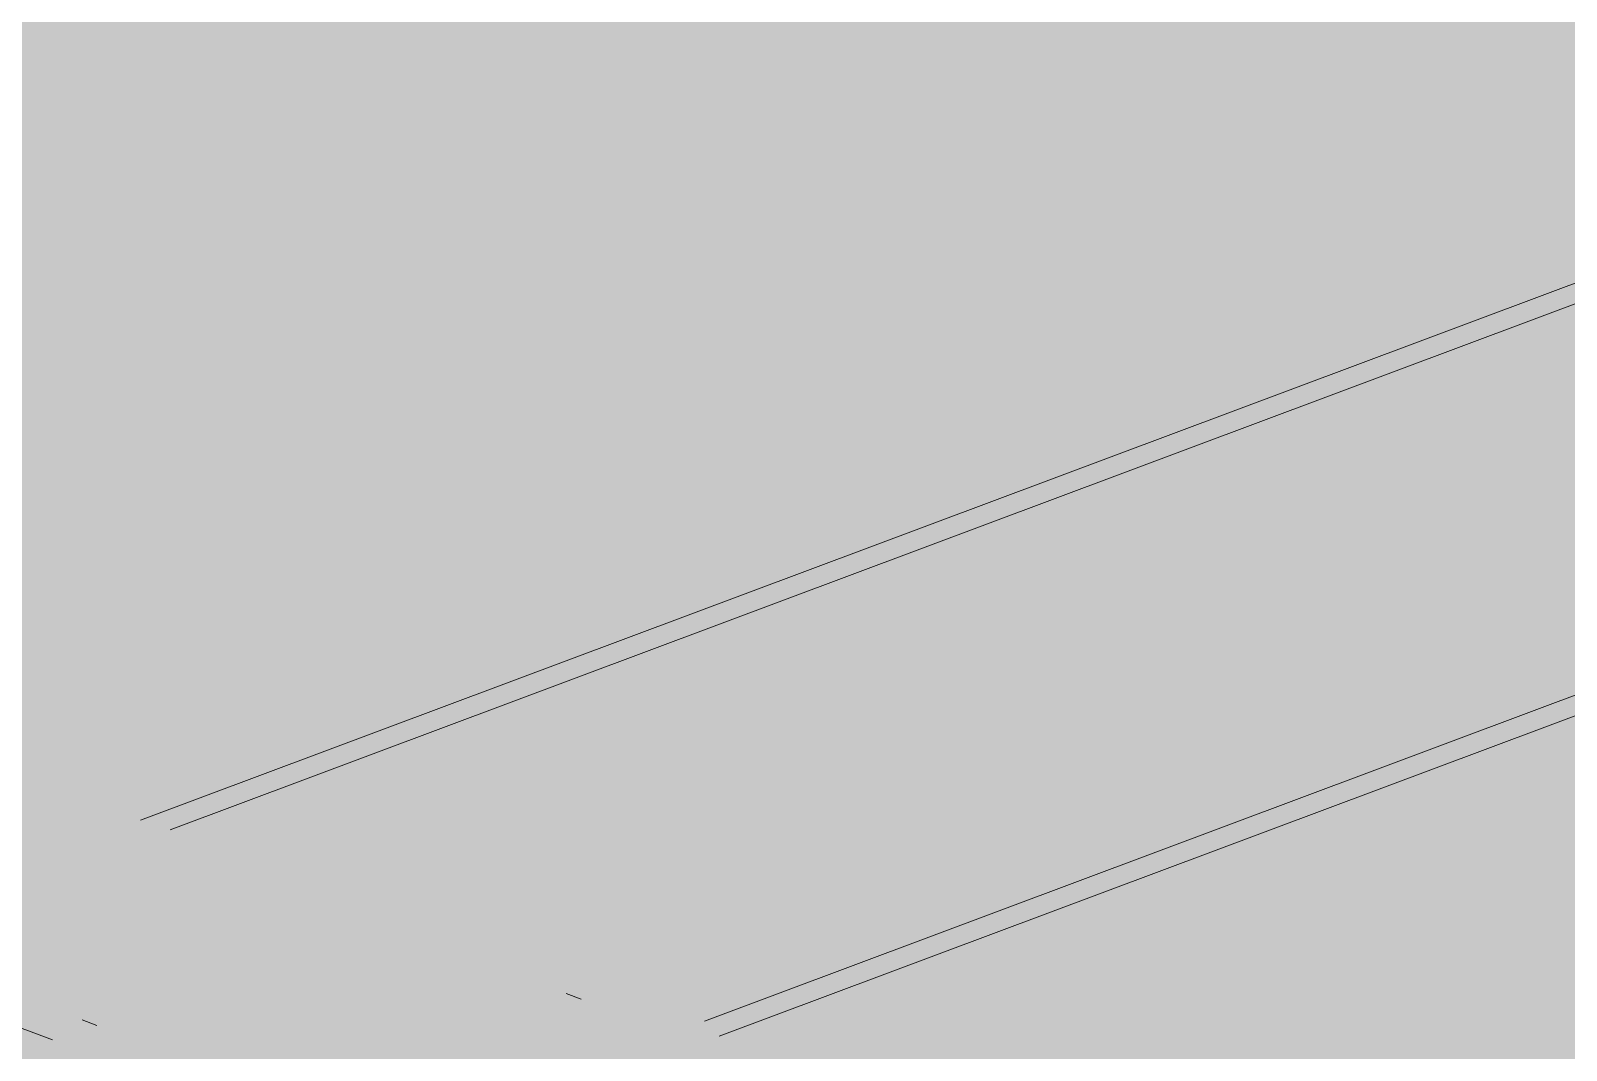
# Paper-space layout '03 3D Building and Roof' of a CAD drawing. Header units: millimetres. Extents: x 5 to 415, y 5 to 292.
# Drawn here: x 156.26 to 162.72, y 105.55 to 109.84 of the extents above; entities that cross this region are included whole.
import ezdxf

# ---------------------------------------------------------------- set-up
doc = ezdxf.new("R2010")
doc.units = ezdxf.units.MM
doc.layers.add('EXISTING', color=7, linetype='Continuous')
doc.layers.add('IMAGES', color=7, linetype='Continuous')

# ---------------------------------------------------------------- blocks, each defined once
blk = doc.blocks.new('SHEET_03')
at = {"layer": 'EXISTING', "color": 250, "lineweight": 9}
for p, q in [((156.7229, 106.5209), (164.5851, 109.4661)), ((156.8477, 106.4802), (164.6475, 109.4021)), ((159.0941, 105.6756), (166.9562, 108.6208)), ((159.1565, 105.6115), (166.9562, 108.5334)), ((156.3518, 105.5963), (155.9166, 105.7594)), ((158.5754, 105.7685), (158.5132, 105.7917)), ((156.4762, 105.6808), (156.5384, 105.6576))]:
    blk.add_line(p, q, dxfattribs=at)
at = {"layer": 'IMAGES', "color": 7}
for points in [[(153.4158, 109.7714), (162.4981, 109.7714), (153.4158, 109.9429), (162.4981, 109.9429)], [(162.4981, 109.7714), (162.6694, 109.7714), (162.4981, 109.9429), (162.6694, 109.9429)], [(162.6694, 109.7714), (163.0121, 109.7714), (162.6694, 109.9429), (163.0121, 109.9429)], [(153.4158, 109.6), (162.1553, 109.6), (153.4158, 109.7714), (162.1553, 109.7714)], [(162.1553, 109.6), (162.3267, 109.6), (162.1553, 109.7714), (162.3267, 109.7714)], [(162.3267, 109.6), (162.6694, 109.6), (162.3267, 109.7714), (162.6694, 109.7714)], [(162.6694, 109.6), (162.8408, 109.6), (162.6694, 109.7714), (162.8408, 109.7714)], [(153.4158, 109.4286), (161.8126, 109.4286), (153.4158, 109.6), (161.8126, 109.6)], [(161.8126, 109.4286), (162.1553, 109.4286), (161.8126, 109.6), (162.1553, 109.6)], [(162.1553, 109.4286), (162.3267, 109.4286), (162.1553, 109.6), (162.3267, 109.6)], [(162.3267, 109.4286), (162.4981, 109.4286), (162.3267, 109.6), (162.4981, 109.6)], [(162.4981, 109.4286), (162.6694, 109.4286), (162.4981, 109.6), (162.6694, 109.6)], [(162.6694, 109.4286), (162.8408, 109.4286), (162.6694, 109.6), (162.8408, 109.6)], [(153.4158, 109.2571), (161.1272, 109.2571), (153.4158, 109.4286), (161.1272, 109.4286)], [(161.1272, 109.2571), (161.2985, 109.2571), (161.1272, 109.4286), (161.2985, 109.4286)], [(161.2985, 109.2571), (161.8126, 109.2571), (161.2985, 109.4286), (161.8126, 109.4286)], [(161.8126, 109.2571), (161.984, 109.2571), (161.8126, 109.4286), (161.984, 109.4286)], [(161.984, 109.2571), (162.1553, 109.2571), (161.984, 109.4286), (162.1553, 109.4286)], [(162.1553, 109.2571), (162.3267, 109.2571), (162.1553, 109.4286), (162.3267, 109.4286)], [(162.3267, 109.2571), (162.4981, 109.2571), (162.3267, 109.4286), (162.4981, 109.4286)], [(162.4981, 109.2571), (162.6694, 109.2571), (162.4981, 109.4286), (162.6694, 109.4286)], [(162.6694, 109.2571), (163.5262, 109.2571), (162.6694, 109.4286), (163.5262, 109.4286)], [(153.4158, 109.0857), (160.9558, 109.0857), (153.4158, 109.2571), (160.9558, 109.2571)], [(160.9558, 109.0857), (161.1272, 109.0857), (160.9558, 109.2571), (161.1272, 109.2571)], [(161.1272, 109.0857), (161.2985, 109.0857), (161.1272, 109.2571), (161.2985, 109.2571)], [(161.2985, 109.0857), (161.6412, 109.0857), (161.2985, 109.2571), (161.6412, 109.2571)], [(161.6412, 109.0857), (161.8126, 109.0857), (161.6412, 109.2571), (161.8126, 109.2571)], [(161.8126, 109.0857), (161.984, 109.0857), (161.8126, 109.2571), (161.984, 109.2571)], [(161.984, 109.0857), (162.1553, 109.0857), (161.984, 109.2571), (162.1553, 109.2571)], [(162.1553, 109.0857), (162.3267, 109.0857), (162.1553, 109.2571), (162.3267, 109.2571)], [(162.3267, 109.0857), (163.1835, 109.0857), (162.3267, 109.2571), (163.1835, 109.2571)], [(153.4158, 108.9143), (160.2703, 108.9143), (153.4158, 109.0857), (160.2703, 109.0857)], [(160.2703, 108.9143), (160.9558, 108.9143), (160.2703, 109.0857), (160.9558, 109.0857)], [(160.9558, 108.9143), (161.1272, 108.9143), (160.9558, 109.0857), (161.1272, 109.0857)], [(161.1272, 108.9143), (161.2985, 108.9143), (161.1272, 109.0857), (161.2985, 109.0857)], [(161.2985, 108.9143), (161.4699, 108.9143), (161.2985, 109.0857), (161.4699, 109.0857)], [(161.4699, 108.9143), (161.6412, 108.9143), (161.4699, 109.0857), (161.6412, 109.0857)], [(161.6412, 108.9143), (161.8126, 108.9143), (161.6412, 109.0857), (161.8126, 109.0857)], [(161.8126, 108.9143), (162.6694, 108.9143), (161.8126, 109.0857), (162.6694, 109.0857)], [(162.6694, 108.9143), (163.0121, 108.9143), (162.6694, 109.0857), (163.0121, 109.0857)], [(153.4158, 108.7429), (159.9276, 108.7429), (153.4158, 108.9143), (159.9276, 108.9143)], [(159.9276, 108.7429), (160.099, 108.7429), (159.9276, 108.9143), (160.099, 108.9143)], [(160.099, 108.7429), (160.2703, 108.7429), (160.099, 108.9143), (160.2703, 108.9143)], [(160.2703, 108.7429), (160.6131, 108.7429), (160.2703, 108.9143), (160.6131, 108.9143)], [(160.6131, 108.7429), (160.7844, 108.7429), (160.6131, 108.9143), (160.7844, 108.9143)], [(160.7844, 108.7429), (160.9558, 108.7429), (160.7844, 108.9143), (160.9558, 108.9143)], [(160.9558, 108.7429), (161.1272, 108.7429), (160.9558, 108.9143), (161.1272, 108.9143)], [(161.1272, 108.7429), (161.2985, 108.7429), (161.1272, 108.9143), (161.2985, 108.9143)], [(161.2985, 108.7429), (162.3267, 108.7429), (161.2985, 108.9143), (162.3267, 108.9143)], [(162.3267, 108.7429), (162.4981, 108.7429), (162.3267, 108.9143), (162.4981, 108.9143)], [(162.4981, 108.7429), (162.6694, 108.7429), (162.4981, 108.9143), (162.6694, 108.9143)], [(162.6694, 108.7429), (162.8408, 108.7429), (162.6694, 108.9143), (162.8408, 108.9143)], [(153.4158, 108.5714), (159.4135, 108.5714), (153.4158, 108.7429), (159.4135, 108.7429)], [(159.4135, 108.5714), (159.9276, 108.5714), (159.4135, 108.7429), (159.9276, 108.7429)], [(159.9276, 108.5714), (160.099, 108.5714), (159.9276, 108.7429), (160.099, 108.7429)], [(160.099, 108.5714), (160.2703, 108.5714), (160.099, 108.7429), (160.2703, 108.7429)], [(160.2703, 108.5714), (160.6131, 108.5714), (160.2703, 108.7429), (160.6131, 108.7429)], [(160.6131, 108.5714), (160.7844, 108.5714), (160.6131, 108.7429), (160.7844, 108.7429)], [(160.7844, 108.5714), (161.1272, 108.5714), (160.7844, 108.7429), (161.1272, 108.7429)], [(161.1272, 108.5714), (161.6412, 108.5714), (161.1272, 108.7429), (161.6412, 108.7429)], [(161.6412, 108.5714), (161.8126, 108.5714), (161.6412, 108.7429), (161.8126, 108.7429)], [(161.8126, 108.5714), (161.984, 108.5714), (161.8126, 108.7429), (161.984, 108.7429)], [(161.984, 108.5714), (162.3267, 108.5714), (161.984, 108.7429), (162.3267, 108.7429)], [(162.3267, 108.5714), (162.4981, 108.5714), (162.3267, 108.7429), (162.4981, 108.7429)], [(162.4981, 108.5714), (162.6694, 108.5714), (162.4981, 108.7429), (162.6694, 108.7429)], [(162.6694, 108.5714), (162.8408, 108.5714), (162.6694, 108.7429), (162.8408, 108.7429)], [(153.4158, 108.4), (158.8994, 108.4), (153.4158, 108.5714), (158.8994, 108.5714)], [(158.8994, 108.4), (159.4135, 108.4), (158.8994, 108.5714), (159.4135, 108.5714)], [(159.4135, 108.4), (159.5849, 108.4), (159.4135, 108.5714), (159.5849, 108.5714)], [(159.5849, 108.4), (159.9276, 108.4), (159.5849, 108.5714), (159.9276, 108.5714)], [(159.9276, 108.4), (160.099, 108.4), (159.9276, 108.5714), (160.099, 108.5714)], [(160.099, 108.4), (160.6131, 108.4), (160.099, 108.5714), (160.6131, 108.5714)], [(160.6131, 108.4), (161.1272, 108.4), (160.6131, 108.5714), (161.1272, 108.5714)], [(161.1272, 108.4), (161.4699, 108.4), (161.1272, 108.5714), (161.4699, 108.5714)], [(161.4699, 108.4), (161.6412, 108.4), (161.4699, 108.5714), (161.6412, 108.5714)], [(161.6412, 108.4), (161.8126, 108.4), (161.6412, 108.5714), (161.8126, 108.5714)], [(161.8126, 108.4), (161.984, 108.4), (161.8126, 108.5714), (161.984, 108.5714)], [(161.984, 108.2286), (162.1553, 108.2286), (161.984, 108.5714), (162.1553, 108.5714)], [(162.1553, 108.4), (162.3267, 108.4), (162.1553, 108.5714), (162.3267, 108.5714)], [(162.3267, 108.4), (162.4981, 108.4), (162.3267, 108.5714), (162.4981, 108.5714)], [(162.4981, 108.4), (162.6694, 108.4), (162.4981, 108.5714), (162.6694, 108.5714)], [(162.6694, 108.4), (162.8408, 108.4), (162.6694, 108.5714), (162.8408, 108.5714)], [(153.4158, 108.2286), (158.5567, 108.2286), (153.4158, 108.4), (158.5567, 108.4)], [(158.5567, 108.2286), (158.8994, 108.2286), (158.5567, 108.4), (158.8994, 108.4)], [(158.8994, 108.2286), (159.0708, 108.2286), (158.8994, 108.4), (159.0708, 108.4)], [(159.0708, 108.2286), (159.4135, 108.2286), (159.0708, 108.4), (159.4135, 108.4)], [(159.4135, 108.2286), (159.5849, 108.2286), (159.4135, 108.4), (159.5849, 108.4)], [(159.5849, 108.2286), (159.7562, 108.2286), (159.5849, 108.4), (159.7562, 108.4)], [(159.7562, 108.2286), (159.9276, 108.2286), (159.7562, 108.4), (159.9276, 108.4)], [(159.9276, 108.2286), (160.099, 108.2286), (159.9276, 108.4), (160.099, 108.4)], [(160.099, 108.2286), (160.9558, 108.2286), (160.099, 108.4), (160.9558, 108.4)], [(160.9558, 108.2286), (161.1272, 108.2286), (160.9558, 108.4), (161.1272, 108.4)], [(161.1272, 108.2286), (161.2985, 108.2286), (161.1272, 108.4), (161.2985, 108.4)], [(161.2985, 108.2286), (161.4699, 108.2286), (161.2985, 108.4), (161.4699, 108.4)], [(161.4699, 108.2286), (161.6412, 108.2286), (161.4699, 108.4), (161.6412, 108.4)], [(161.6412, 108.2286), (161.984, 108.2286), (161.6412, 108.4), (161.984, 108.4)], [(162.1553, 108.2286), (162.3267, 108.2286), (162.1553, 108.4), (162.3267, 108.4)], [(162.3267, 108.2286), (162.4981, 108.2286), (162.3267, 108.4), (162.4981, 108.4)], [(162.4981, 108.2286), (162.6694, 108.2286), (162.4981, 108.4), (162.6694, 108.4)], [(162.6694, 108.2286), (164.3831, 108.2286), (162.6694, 108.4), (164.3831, 108.4)], [(153.4158, 108.0571), (158.0426, 108.0571), (153.4158, 108.2286), (158.0426, 108.2286)], [(158.0426, 108.0571), (158.5567, 108.0571), (158.0426, 108.2286), (158.5567, 108.2286)], [(158.5567, 108.0571), (158.7281, 108.0571), (158.5567, 108.2286), (158.7281, 108.2286)], [(158.7281, 108.0571), (158.8994, 108.0571), (158.7281, 108.2286), (158.8994, 108.2286)], [(158.8994, 108.0571), (159.0708, 108.0571), (158.8994, 108.2286), (159.0708, 108.2286)], [(159.0708, 108.0571), (159.2422, 108.0571), (159.0708, 108.2286), (159.2422, 108.2286)], [(159.2422, 108.0571), (159.5849, 108.0571), (159.2422, 108.2286), (159.5849, 108.2286)], [(159.5849, 108.0571), (160.2703, 108.0571), (159.5849, 108.2286), (160.2703, 108.2286)], [(160.2703, 108.0571), (160.4417, 108.0571), (160.2703, 108.2286), (160.4417, 108.2286)], [(160.4417, 108.0571), (160.6131, 108.0571), (160.4417, 108.2286), (160.6131, 108.2286)], [(160.6131, 108.0571), (160.7844, 108.0571), (160.6131, 108.2286), (160.7844, 108.2286)], [(160.7844, 108.0571), (160.9558, 108.0571), (160.7844, 108.2286), (160.9558, 108.2286)], [(160.9558, 108.0571), (161.1272, 108.0571), (160.9558, 108.2286), (161.1272, 108.2286)], [(161.1272, 108.0571), (161.2985, 108.0571), (161.1272, 108.2286), (161.2985, 108.2286)], [(161.2985, 108.0571), (161.4699, 108.0571), (161.2985, 108.2286), (161.4699, 108.2286)], [(161.4699, 108.0571), (161.8126, 108.0571), (161.4699, 108.2286), (161.8126, 108.2286)], [(161.8126, 108.0571), (161.984, 108.0571), (161.8126, 108.2286), (161.984, 108.2286)], [(161.984, 108.0571), (162.3267, 108.0571), (161.984, 108.2286), (162.3267, 108.2286)], [(162.3267, 108.0571), (163.869, 108.0571), (162.3267, 108.2286), (163.869, 108.2286)], [(153.5872, 107.8857), (157.5285, 107.8857), (153.5872, 108.0571), (157.5285, 108.0571)], [(157.5285, 107.8857), (157.6999, 107.8857), (157.5285, 108.0571), (157.6999, 108.0571)], [(157.6999, 107.8857), (158.0426, 107.8857), (157.6999, 108.0571), (158.0426, 108.0571)], [(158.0426, 107.8857), (158.3853, 107.8857), (158.0426, 108.0571), (158.3853, 108.0571)], [(158.3853, 107.8857), (158.5567, 107.8857), (158.3853, 108.0571), (158.5567, 108.0571)], [(158.5567, 107.8857), (158.7281, 107.8857), (158.5567, 108.0571), (158.7281, 108.0571)], [(158.7281, 107.8857), (158.8994, 107.8857), (158.7281, 108.0571), (158.8994, 108.0571)], [(158.8994, 107.8857), (159.0708, 107.8857), (158.8994, 108.0571), (159.0708, 108.0571)], [(159.0708, 107.8857), (159.9276, 107.8857), (159.0708, 108.0571), (159.9276, 108.0571)], [(159.9276, 107.8857), (160.099, 107.8857), (159.9276, 108.0571), (160.099, 108.0571)], [(160.099, 107.8857), (160.2703, 107.8857), (160.099, 108.0571), (160.2703, 108.0571)], [(160.2703, 107.8857), (160.4417, 107.8857), (160.2703, 108.0571), (160.4417, 108.0571)], [(160.4417, 107.8857), (160.6131, 107.8857), (160.4417, 108.0571), (160.6131, 108.0571)], [(160.6131, 107.7143), (160.7844, 107.7143), (160.6131, 108.0571), (160.7844, 108.0571)], [(160.7844, 107.8857), (161.1272, 107.8857), (160.7844, 108.0571), (161.1272, 108.0571)], [(161.1272, 107.8857), (161.2985, 107.8857), (161.1272, 108.0571), (161.2985, 108.0571)], [(161.2985, 107.8857), (161.4699, 107.8857), (161.2985, 108.0571), (161.4699, 108.0571)], [(161.4699, 107.8857), (161.6412, 107.8857), (161.4699, 108.0571), (161.6412, 108.0571)], [(161.6412, 107.8857), (161.8126, 107.8857), (161.6412, 108.0571), (161.8126, 108.0571)], [(161.8126, 107.8857), (163.5262, 107.8857), (161.8126, 108.0571), (163.5262, 108.0571)], [(153.9299, 107.7143), (157.3572, 107.7143), (153.9299, 107.8857), (157.3572, 107.8857)], [(157.3572, 107.7143), (157.5285, 107.7143), (157.3572, 107.8857), (157.5285, 107.8857)], [(157.5285, 107.7143), (157.8713, 107.7143), (157.5285, 107.8857), (157.8713, 107.8857)], [(157.8713, 107.7143), (158.0426, 107.7143), (157.8713, 107.8857), (158.0426, 107.8857)], [(158.0426, 107.7143), (158.214, 107.7143), (158.0426, 107.8857), (158.214, 107.8857)], [(158.214, 107.7143), (158.3853, 107.7143), (158.214, 107.8857), (158.3853, 107.8857)], [(158.3853, 107.7143), (158.5567, 107.7143), (158.3853, 107.8857), (158.5567, 107.8857)], [(158.5567, 107.7143), (159.4135, 107.7143), (158.5567, 107.8857), (159.4135, 107.8857)], [(159.4135, 107.7143), (159.5849, 107.7143), (159.4135, 107.8857), (159.5849, 107.8857)], [(159.5849, 107.7143), (159.7562, 107.7143), (159.5849, 107.8857), (159.7562, 107.8857)], [(159.7562, 107.7143), (159.9276, 107.7143), (159.7562, 107.8857), (159.9276, 107.8857)], [(159.9276, 107.7143), (160.099, 107.7143), (159.9276, 107.8857), (160.099, 107.8857)], [(160.099, 107.5429), (160.2703, 107.5429), (160.099, 107.8857), (160.2703, 107.8857)], [(160.2703, 107.7143), (160.6131, 107.7143), (160.2703, 107.8857), (160.6131, 107.8857)], [(160.7844, 107.7143), (160.9558, 107.7143), (160.7844, 107.8857), (160.9558, 107.8857)], [(160.9558, 107.7143), (161.1272, 107.7143), (160.9558, 107.8857), (161.1272, 107.8857)], [(161.1272, 107.7143), (161.4699, 107.7143), (161.1272, 107.8857), (161.4699, 107.8857)], [(161.4699, 107.7143), (163.1835, 107.7143), (161.4699, 107.8857), (163.1835, 107.8857)], [(154.444, 107.5429), (156.8431, 107.5429), (154.444, 107.7143), (156.8431, 107.7143)], [(156.8431, 107.5429), (157.3572, 107.5429), (156.8431, 107.7143), (157.3572, 107.7143)], [(157.3572, 107.5429), (157.5285, 107.5429), (157.3572, 107.7143), (157.5285, 107.7143)], [(157.5285, 107.5429), (157.6999, 107.5429), (157.5285, 107.7143), (157.6999, 107.7143)], [(157.6999, 107.5429), (157.8713, 107.5429), (157.6999, 107.7143), (157.8713, 107.7143)], [(157.8713, 107.5429), (158.214, 107.5429), (157.8713, 107.7143), (158.214, 107.7143)], [(158.214, 107.5429), (158.8994, 107.5429), (158.214, 107.7143), (158.8994, 107.7143)], [(158.8994, 107.5429), (159.2422, 107.5429), (158.8994, 107.7143), (159.2422, 107.7143)], [(159.2422, 107.5429), (159.4135, 107.5429), (159.2422, 107.7143), (159.4135, 107.7143)], [(159.4135, 107.5429), (159.5849, 107.5429), (159.4135, 107.7143), (159.5849, 107.7143)], [(159.5849, 107.5429), (159.7562, 107.5429), (159.5849, 107.7143), (159.7562, 107.7143)], [(159.7562, 107.3714), (159.9276, 107.3714), (159.7562, 107.7143), (159.9276, 107.7143)], [(159.9276, 107.5429), (160.099, 107.5429), (159.9276, 107.7143), (160.099, 107.7143)], [(160.2703, 107.5429), (160.4417, 107.5429), (160.2703, 107.7143), (160.4417, 107.7143)], [(160.4417, 107.5429), (160.6131, 107.5429), (160.4417, 107.7143), (160.6131, 107.7143)], [(160.6131, 107.5429), (160.9558, 107.5429), (160.6131, 107.7143), (160.9558, 107.7143)], [(160.9558, 107.5429), (162.4981, 107.5429), (160.9558, 107.7143), (162.4981, 107.7143)], [(162.4981, 107.5429), (163.0121, 107.5429), (162.4981, 107.7143), (163.0121, 107.7143)], [(154.9581, 107.3714), (156.329, 107.3714), (154.9581, 107.5429), (156.329, 107.5429)], [(156.329, 107.3714), (156.8431, 107.3714), (156.329, 107.5429), (156.8431, 107.5429)], [(156.8431, 107.3714), (157.0144, 107.3714), (156.8431, 107.5429), (157.0144, 107.5429)], [(157.0144, 107.3714), (157.1858, 107.3714), (157.0144, 107.5429), (157.1858, 107.5429)], [(157.1858, 107.3714), (157.3572, 107.3714), (157.1858, 107.5429), (157.3572, 107.5429)], [(157.3572, 107.3714), (157.5285, 107.3714), (157.3572, 107.5429), (157.5285, 107.5429)], [(157.5285, 107.3714), (157.6999, 107.3714), (157.5285, 107.5429), (157.6999, 107.5429)], [(157.6999, 107.3714), (158.7281, 107.3714), (157.6999, 107.5429), (158.7281, 107.5429)], [(158.7281, 107.3714), (158.8994, 107.3714), (158.7281, 107.5429), (158.8994, 107.5429)], [(158.8994, 107.3714), (159.0708, 107.3714), (158.8994, 107.5429), (159.0708, 107.5429)], [(159.0708, 107.3714), (159.2422, 107.3714), (159.0708, 107.5429), (159.2422, 107.5429)], [(159.2422, 107.2), (159.4135, 107.2), (159.2422, 107.5429), (159.4135, 107.5429)], [(159.4135, 107.3714), (159.7562, 107.3714), (159.4135, 107.5429), (159.7562, 107.5429)], [(159.9276, 107.3714), (160.099, 107.3714), (159.9276, 107.5429), (160.099, 107.5429)], [(160.099, 107.3714), (160.4417, 107.3714), (160.099, 107.5429), (160.4417, 107.5429)], [(160.4417, 107.3714), (162.1553, 107.3714), (160.4417, 107.5429), (162.1553, 107.5429)], [(162.1553, 107.3714), (162.3267, 107.3714), (162.1553, 107.5429), (162.3267, 107.5429)], [(162.3267, 107.3714), (162.4981, 107.3714), (162.3267, 107.5429), (162.4981, 107.5429)], [(162.4981, 107.3714), (162.6694, 107.3714), (162.4981, 107.5429), (162.6694, 107.5429)], [(162.6694, 107.3714), (163.0121, 107.3714), (162.6694, 107.5429), (163.0121, 107.5429)], [(155.8149, 107.2), (156.329, 107.2), (155.8149, 107.3714), (156.329, 107.3714)], [(156.329, 107.2), (156.5003, 107.2), (156.329, 107.3714), (156.5003, 107.3714)], [(156.5003, 107.2), (156.8431, 107.2), (156.5003, 107.3714), (156.8431, 107.3714)], [(156.8431, 107.2), (157.0144, 107.2), (156.8431, 107.3714), (157.0144, 107.3714)], [(157.0144, 107.2), (157.1858, 107.2), (157.0144, 107.3714), (157.1858, 107.3714)], [(157.1858, 107.2), (157.3572, 107.2), (157.1858, 107.3714), (157.3572, 107.3714)], [(157.3572, 107.2), (158.0426, 107.2), (157.3572, 107.3714), (158.0426, 107.3714)], [(158.0426, 107.2), (158.214, 107.2), (158.0426, 107.3714), (158.214, 107.3714)], [(158.214, 107.2), (158.3853, 107.2), (158.214, 107.3714), (158.3853, 107.3714)], [(158.3853, 107.2), (158.5567, 107.2), (158.3853, 107.3714), (158.5567, 107.3714)], [(158.5567, 107.2), (158.7281, 107.2), (158.5567, 107.3714), (158.7281, 107.3714)], [(158.7281, 107.2), (158.8994, 107.2), (158.7281, 107.3714), (158.8994, 107.3714)], [(158.8994, 107.2), (159.0708, 107.2), (158.8994, 107.3714), (159.0708, 107.3714)], [(159.0708, 107.2), (159.2422, 107.2), (159.0708, 107.3714), (159.2422, 107.3714)], [(159.4135, 107.2), (159.5849, 107.2), (159.4135, 107.3714), (159.5849, 107.3714)], [(159.5849, 107.2), (160.099, 107.2), (159.5849, 107.3714), (160.099, 107.3714)], [(160.099, 107.2), (161.6412, 107.2), (160.099, 107.3714), (161.6412, 107.3714)], [(161.6412, 107.2), (161.984, 107.2), (161.6412, 107.3714), (161.984, 107.3714)], [(161.984, 107.2), (162.1553, 107.2), (161.984, 107.3714), (162.1553, 107.3714)], [(162.1553, 107.2), (162.3267, 107.2), (162.1553, 107.3714), (162.3267, 107.3714)], [(162.3267, 107.2), (162.4981, 107.2), (162.3267, 107.3714), (162.4981, 107.3714)], [(162.4981, 107.2), (162.8408, 107.2), (162.4981, 107.3714), (162.8408, 107.3714)], [(156.1576, 107.0286), (156.329, 107.0286), (156.1576, 107.2), (156.329, 107.2)], [(156.329, 107.0286), (156.5003, 107.0286), (156.329, 107.2), (156.5003, 107.2)], [(156.5003, 107.0286), (156.8431, 107.0286), (156.5003, 107.2), (156.8431, 107.2)], [(156.8431, 107.0286), (157.5285, 107.0286), (156.8431, 107.2), (157.5285, 107.2)], [(157.5285, 107.0286), (157.8713, 107.0286), (157.5285, 107.2), (157.8713, 107.2)], [(157.8713, 107.0286), (158.0426, 107.0286), (157.8713, 107.2), (158.0426, 107.2)], [(158.0426, 107.0286), (158.214, 107.0286), (158.0426, 107.2), (158.214, 107.2)], [(158.214, 107.0286), (158.3853, 107.0286), (158.214, 107.2), (158.3853, 107.2)], [(158.3853, 107.0286), (158.7281, 107.0286), (158.3853, 107.2), (158.7281, 107.2)], [(158.7281, 107.0286), (158.8994, 107.0286), (158.7281, 107.2), (158.8994, 107.2)], [(158.8994, 107.0286), (159.0708, 107.0286), (158.8994, 107.2), (159.0708, 107.2)], [(159.0708, 107.0286), (159.2422, 107.0286), (159.0708, 107.2), (159.2422, 107.2)], [(159.2422, 107.0286), (159.4135, 107.0286), (159.2422, 107.2), (159.4135, 107.2)], [(159.4135, 107.0286), (159.5849, 107.0286), (159.4135, 107.2), (159.5849, 107.2)], [(159.5849, 107.0286), (161.2985, 107.0286), (159.5849, 107.2), (161.2985, 107.2)], [(161.2985, 107.0286), (161.4699, 107.0286), (161.2985, 107.2), (161.4699, 107.2)], [(161.4699, 107.0286), (161.6412, 107.0286), (161.4699, 107.2), (161.6412, 107.2)], [(161.6412, 107.0286), (161.8126, 107.0286), (161.6412, 107.2), (161.8126, 107.2)], [(161.8126, 107.0286), (161.984, 107.0286), (161.8126, 107.2), (161.984, 107.2)], [(161.984, 107.0286), (162.1553, 107.0286), (161.984, 107.2), (162.1553, 107.2)], [(162.1553, 106.8571), (162.3267, 106.8571), (162.1553, 107.2), (162.3267, 107.2)], [(162.3267, 107.0286), (162.4981, 107.0286), (162.3267, 107.2), (162.4981, 107.2)], [(162.4981, 107.0286), (162.6694, 107.0286), (162.4981, 107.2), (162.6694, 107.2)], [(162.6694, 107.0286), (162.8408, 107.0286), (162.6694, 107.2), (162.8408, 107.2)], [(156.1576, 106.8571), (156.5003, 106.8571), (156.1576, 107.0286), (156.5003, 107.0286)], [(156.5003, 106.8571), (157.1858, 106.8571), (156.5003, 107.0286), (157.1858, 107.0286)], [(157.1858, 106.8571), (157.5285, 106.8571), (157.1858, 107.0286), (157.5285, 107.0286)], [(157.5285, 106.8571), (157.6999, 106.8571), (157.5285, 107.0286), (157.6999, 107.0286)], [(157.6999, 106.8571), (157.8713, 106.8571), (157.6999, 107.0286), (157.8713, 107.0286)], [(157.8713, 106.8571), (158.3853, 106.8571), (157.8713, 107.0286), (158.3853, 107.0286)], [(158.3853, 106.8571), (158.5567, 106.8571), (158.3853, 107.0286), (158.5567, 107.0286)], [(158.5567, 106.8571), (158.7281, 106.8571), (158.5567, 107.0286), (158.7281, 107.0286)], [(158.7281, 106.8571), (159.0708, 106.8571), (158.7281, 107.0286), (159.0708, 107.0286)], [(159.0708, 106.8571), (160.7844, 106.8571), (159.0708, 107.0286), (160.7844, 107.0286)], [(160.7844, 106.8571), (160.9558, 106.8571), (160.7844, 107.0286), (160.9558, 107.0286)], [(160.9558, 106.8571), (161.1272, 106.8571), (160.9558, 107.0286), (161.1272, 107.0286)], [(161.1272, 106.8571), (161.4699, 106.8571), (161.1272, 107.0286), (161.4699, 107.0286)], [(161.4699, 106.8571), (161.6412, 106.8571), (161.4699, 107.0286), (161.6412, 107.0286)], [(161.6412, 106.8571), (161.8126, 106.8571), (161.6412, 107.0286), (161.8126, 107.0286)], [(161.8126, 106.8571), (161.984, 106.8571), (161.8126, 107.0286), (161.984, 107.0286)], [(161.984, 106.8571), (162.1553, 106.8571), (161.984, 107.0286), (162.1553, 107.0286)], [(162.3267, 106.8571), (162.4981, 106.8571), (162.3267, 107.0286), (162.4981, 107.0286)], [(162.4981, 106.8571), (162.6694, 106.8571), (162.4981, 107.0286), (162.6694, 107.0286)], [(162.6694, 106.8571), (162.8408, 106.8571), (162.6694, 107.0286), (162.8408, 107.0286)], [(156.1576, 106.3429), (156.6717, 106.3429), (156.1576, 106.8571), (156.6717, 106.8571)], [(156.6717, 106.6857), (157.0144, 106.6857), (156.6717, 106.8571), (157.0144, 106.8571)], [(157.0144, 106.6857), (157.1858, 106.6857), (157.0144, 106.8571), (157.1858, 106.8571)], [(157.1858, 106.6857), (157.3572, 106.6857), (157.1858, 106.8571), (157.3572, 106.8571)], [(157.3572, 106.6857), (157.5285, 106.6857), (157.3572, 106.8571), (157.5285, 106.8571)], [(157.5285, 106.6857), (157.6999, 106.6857), (157.5285, 106.8571), (157.6999, 106.8571)], [(157.6999, 106.6857), (157.8713, 106.6857), (157.6999, 106.8571), (157.8713, 106.8571)], [(157.8713, 106.6857), (158.0426, 106.6857), (157.8713, 106.8571), (158.0426, 106.8571)], [(158.0426, 106.6857), (158.214, 106.6857), (158.0426, 106.8571), (158.214, 106.8571)], [(158.214, 106.6857), (158.7281, 106.6857), (158.214, 106.8571), (158.7281, 106.8571)], [(158.7281, 106.6857), (160.4417, 106.6857), (158.7281, 106.8571), (160.4417, 106.8571)], [(160.4417, 106.6857), (160.6131, 106.6857), (160.4417, 106.8571), (160.6131, 106.8571)], [(160.6131, 106.6857), (160.7844, 106.6857), (160.6131, 106.8571), (160.7844, 106.8571)], [(160.7844, 106.6857), (160.9558, 106.6857), (160.7844, 106.8571), (160.9558, 106.8571)], [(160.9558, 106.6857), (161.1272, 106.6857), (160.9558, 106.8571), (161.1272, 106.8571)], [(161.1272, 106.6857), (161.2985, 106.6857), (161.1272, 106.8571), (161.2985, 106.8571)], [(161.2985, 106.6857), (161.4699, 106.6857), (161.2985, 106.8571), (161.4699, 106.8571)], [(161.4699, 106.6857), (161.6412, 106.6857), (161.4699, 106.8571), (161.6412, 106.8571)], [(161.6412, 106.6857), (161.8126, 106.6857), (161.6412, 106.8571), (161.8126, 106.8571)], [(161.8126, 106.6857), (161.984, 106.6857), (161.8126, 106.8571), (161.984, 106.8571)], [(161.984, 106.6857), (162.1553, 106.6857), (161.984, 106.8571), (162.1553, 106.8571)], [(162.1553, 106.6857), (162.3267, 106.6857), (162.1553, 106.8571), (162.3267, 106.8571)], [(162.3267, 106.6857), (162.4981, 106.6857), (162.3267, 106.8571), (162.4981, 106.8571)], [(162.4981, 106.6857), (162.8408, 106.6857), (162.4981, 106.8571), (162.8408, 106.8571)], [(156.6717, 106.5143), (156.8431, 106.5143), (156.6717, 106.6857), (156.8431, 106.6857)], [(156.8431, 106.5143), (157.0144, 106.5143), (156.8431, 106.6857), (157.0144, 106.6857)], [(157.0144, 106.5143), (157.5285, 106.5143), (157.0144, 106.6857), (157.5285, 106.6857)], [(157.5285, 106.5143), (157.6999, 106.5143), (157.5285, 106.6857), (157.6999, 106.6857)], [(157.6999, 106.5143), (157.8713, 106.5143), (157.6999, 106.6857), (157.8713, 106.6857)], [(157.8713, 106.5143), (158.214, 106.5143), (157.8713, 106.6857), (158.214, 106.6857)], [(158.214, 106.5143), (159.9276, 106.5143), (158.214, 106.6857), (159.9276, 106.6857)], [(159.9276, 106.5143), (160.099, 106.5143), (159.9276, 106.6857), (160.099, 106.6857)], [(160.099, 106.5143), (160.4417, 106.5143), (160.099, 106.6857), (160.4417, 106.6857)], [(160.4417, 106.5143), (160.6131, 106.5143), (160.4417, 106.6857), (160.6131, 106.6857)], [(160.6131, 106.5143), (160.7844, 106.5143), (160.6131, 106.6857), (160.7844, 106.6857)], [(160.7844, 106.5143), (160.9558, 106.5143), (160.7844, 106.6857), (160.9558, 106.6857)], [(160.9558, 106.5143), (161.2985, 106.5143), (160.9558, 106.6857), (161.2985, 106.6857)], [(161.2985, 106.5143), (161.4699, 106.5143), (161.2985, 106.6857), (161.4699, 106.6857)], [(161.4699, 106.5143), (161.6412, 106.5143), (161.4699, 106.6857), (161.6412, 106.6857)], [(161.6412, 106.5143), (161.984, 106.5143), (161.6412, 106.6857), (161.984, 106.6857)], [(161.984, 106.5143), (162.3267, 106.5143), (161.984, 106.6857), (162.3267, 106.6857)], [(162.3267, 106.5143), (162.4981, 106.5143), (162.3267, 106.6857), (162.4981, 106.6857)], [(162.4981, 106.5143), (162.6694, 106.5143), (162.4981, 106.6857), (162.6694, 106.6857)], [(162.6694, 106.5143), (162.8408, 106.5143), (162.6694, 106.6857), (162.8408, 106.6857)], [(156.6717, 106.3429), (156.8431, 106.3429), (156.6717, 106.5143), (156.8431, 106.5143)], [(156.8431, 106.3429), (157.0144, 106.3429), (156.8431, 106.5143), (157.0144, 106.5143)], [(157.0144, 106.3429), (157.3572, 106.3429), (157.0144, 106.5143), (157.3572, 106.5143)], [(157.3572, 106.3429), (157.6999, 106.3429), (157.3572, 106.5143), (157.6999, 106.5143)], [(157.6999, 106.3429), (159.4135, 106.3429), (157.6999, 106.5143), (159.4135, 106.5143)], [(159.4135, 106.3429), (159.7562, 106.3429), (159.4135, 106.5143), (159.7562, 106.5143)], [(159.7562, 106.1714), (159.9276, 106.1714), (159.7562, 106.5143), (159.9276, 106.5143)], [(159.9276, 106.3429), (160.099, 106.3429), (159.9276, 106.5143), (160.099, 106.5143)], [(160.099, 106.3429), (160.2703, 106.3429), (160.099, 106.5143), (160.2703, 106.5143)], [(160.2703, 106.3429), (160.4417, 106.3429), (160.2703, 106.5143), (160.4417, 106.5143)], [(160.4417, 106.3429), (160.6131, 106.3429), (160.4417, 106.5143), (160.6131, 106.5143)], [(160.6131, 106.3429), (160.7844, 106.3429), (160.6131, 106.5143), (160.7844, 106.5143)], [(160.7844, 106.3429), (160.9558, 106.3429), (160.7844, 106.5143), (160.9558, 106.5143)], [(160.9558, 106.3429), (161.1272, 106.3429), (160.9558, 106.5143), (161.1272, 106.5143)], [(161.1272, 106.3429), (161.2985, 106.3429), (161.1272, 106.5143), (161.2985, 106.5143)], [(161.2985, 106.3429), (161.4699, 106.3429), (161.2985, 106.5143), (161.4699, 106.5143)], [(161.4699, 106.3429), (161.8126, 106.3429), (161.4699, 106.5143), (161.8126, 106.5143)], [(161.8126, 106.3429), (161.984, 106.3429), (161.8126, 106.5143), (161.984, 106.5143)], [(161.984, 106.3429), (162.1553, 106.3429), (161.984, 106.5143), (162.1553, 106.5143)], [(162.1553, 106.3429), (171.7517, 106.3429), (162.1553, 106.5143), (171.7517, 106.5143)], [(155.4722, 106.1714), (156.6717, 106.1714), (155.4722, 106.3429), (156.6717, 106.3429)], [(156.6717, 106.1714), (156.8431, 106.1714), (156.6717, 106.3429), (156.8431, 106.3429)], [(156.8431, 106.1714), (157.1858, 106.1714), (156.8431, 106.3429), (157.1858, 106.3429)], [(157.1858, 106.1714), (157.3572, 106.1714), (157.1858, 106.3429), (157.3572, 106.3429)], [(157.3572, 106.1714), (157.5285, 106.1714), (157.3572, 106.3429), (157.5285, 106.3429)], [(157.5285, 106.1714), (157.6999, 106.1714), (157.5285, 106.3429), (157.6999, 106.3429)], [(157.6999, 106.1714), (157.8713, 106.1714), (157.6999, 106.3429), (157.8713, 106.3429)], [(157.8713, 106.1714), (158.8994, 106.1714), (157.8713, 106.3429), (158.8994, 106.3429)], [(158.8994, 106.1714), (159.0708, 106.1714), (158.8994, 106.3429), (159.0708, 106.3429)], [(159.0708, 106.1714), (159.4135, 106.1714), (159.0708, 106.3429), (159.4135, 106.3429)], [(159.4135, 106.1714), (159.5849, 106.1714), (159.4135, 106.3429), (159.5849, 106.3429)], [(159.5849, 106.1714), (159.7562, 106.1714), (159.5849, 106.3429), (159.7562, 106.3429)], [(159.9276, 106.1714), (160.099, 106.1714), (159.9276, 106.3429), (160.099, 106.3429)], [(160.099, 106.1714), (160.2703, 106.1714), (160.099, 106.3429), (160.2703, 106.3429)], [(160.2703, 106.1714), (160.4417, 106.1714), (160.2703, 106.3429), (160.4417, 106.3429)], [(160.4417, 106.1714), (160.6131, 106.1714), (160.4417, 106.3429), (160.6131, 106.3429)], [(160.6131, 106.1714), (160.7844, 106.1714), (160.6131, 106.3429), (160.7844, 106.3429)], [(160.7844, 106.1714), (160.9558, 106.1714), (160.7844, 106.3429), (160.9558, 106.3429)], [(160.9558, 106.1714), (161.1272, 106.1714), (160.9558, 106.3429), (161.1272, 106.3429)], [(161.1272, 106.1714), (161.2985, 106.1714), (161.1272, 106.3429), (161.2985, 106.3429)], [(161.2985, 106.1714), (161.6412, 106.1714), (161.2985, 106.3429), (161.6412, 106.3429)], [(161.6412, 106.1714), (161.8126, 106.1714), (161.6412, 106.3429), (161.8126, 106.3429)], [(161.8126, 106.1714), (172.0944, 106.1714), (161.8126, 106.3429), (172.0944, 106.3429)], [(155.8149, 106), (157.1858, 106), (155.8149, 106.1714), (157.1858, 106.1714)], [(157.1858, 106), (157.3572, 106), (157.1858, 106.1714), (157.3572, 106.1714)], [(157.3572, 106), (157.5285, 106), (157.3572, 106.1714), (157.5285, 106.1714)], [(157.5285, 106), (157.6999, 106), (157.5285, 106.1714), (157.6999, 106.1714)], [(157.6999, 106), (157.8713, 106), (157.6999, 106.1714), (157.8713, 106.1714)], [(157.8713, 106), (158.0426, 106), (157.8713, 106.1714), (158.0426, 106.1714)], [(158.0426, 105.8286), (158.214, 105.8286), (158.0426, 106.1714), (158.214, 106.1714)], [(158.214, 106), (158.5567, 106), (158.214, 106.1714), (158.5567, 106.1714)], [(158.5567, 106), (159.0708, 106), (158.5567, 106.1714), (159.0708, 106.1714)], [(159.0708, 106), (159.2422, 106), (159.0708, 106.1714), (159.2422, 106.1714)], [(159.2422, 106), (159.5849, 106), (159.2422, 106.1714), (159.5849, 106.1714)], [(159.5849, 106), (159.7562, 106), (159.5849, 106.1714), (159.7562, 106.1714)], [(159.7562, 106), (159.9276, 106), (159.7562, 106.1714), (159.9276, 106.1714)], [(159.9276, 106), (160.099, 106), (159.9276, 106.1714), (160.099, 106.1714)], [(160.099, 106), (160.2703, 106), (160.099, 106.1714), (160.2703, 106.1714)], [(160.2703, 106), (160.4417, 106), (160.2703, 106.1714), (160.4417, 106.1714)], [(160.4417, 106), (160.6131, 106), (160.4417, 106.1714), (160.6131, 106.1714)], [(160.6131, 106), (161.1272, 106), (160.6131, 106.1714), (161.1272, 106.1714)], [(161.1272, 106), (161.2985, 106), (161.1272, 106.1714), (161.2985, 106.1714)], [(161.2985, 106), (172.0944, 106), (161.2985, 106.1714), (172.0944, 106.1714)], [(155.8149, 105.8286), (156.329, 105.8286), (155.8149, 106), (156.329, 106)], [(156.329, 105.8286), (156.5003, 105.8286), (156.329, 106), (156.5003, 106)], [(156.5003, 105.8286), (156.6717, 105.8286), (156.5003, 106), (156.6717, 106)], [(156.6717, 105.8286), (157.5285, 105.8286), (156.6717, 106), (157.5285, 106)], [(157.5285, 105.8286), (157.6999, 105.8286), (157.5285, 106), (157.6999, 106)], [(157.6999, 105.8286), (157.8713, 105.8286), (157.6999, 106), (157.8713, 106)], [(157.8713, 105.8286), (158.0426, 105.8286), (157.8713, 106), (158.0426, 106)], [(158.214, 105.8286), (158.3853, 105.8286), (158.214, 106), (158.3853, 106)], [(158.3853, 105.8286), (158.5567, 105.8286), (158.3853, 106), (158.5567, 106)], [(158.5567, 105.6571), (158.7281, 105.6571), (158.5567, 106), (158.7281, 106)], [(158.7281, 105.8286), (159.0708, 105.8286), (158.7281, 106), (159.0708, 106)], [(159.0708, 105.8286), (159.2422, 105.8286), (159.0708, 106), (159.2422, 106)], [(159.2422, 105.8286), (159.4135, 105.8286), (159.2422, 106), (159.4135, 106)], [(159.4135, 105.8286), (159.5849, 105.8286), (159.4135, 106), (159.5849, 106)], [(159.5849, 105.8286), (159.7562, 105.8286), (159.5849, 106), (159.7562, 106)], [(159.7562, 105.8286), (159.9276, 105.8286), (159.7562, 106), (159.9276, 106)], [(159.9276, 105.8286), (160.099, 105.8286), (159.9276, 106), (160.099, 106)], [(160.099, 105.8286), (160.4417, 105.8286), (160.099, 106), (160.4417, 106)], [(160.4417, 105.8286), (160.7844, 105.8286), (160.4417, 106), (160.7844, 106)], [(160.7844, 105.8286), (160.9558, 105.8286), (160.7844, 106), (160.9558, 106)], [(160.9558, 105.8286), (171.5803, 105.8286), (160.9558, 106), (171.5803, 106)], [(156.1576, 105.4857), (156.329, 105.4857), (156.1576, 105.8286), (156.329, 105.8286)], [(156.329, 105.6571), (156.6717, 105.6571), (156.329, 105.8286), (156.6717, 105.8286)], [(156.6717, 105.6571), (156.8431, 105.6571), (156.6717, 105.8286), (156.8431, 105.8286)], [(156.8431, 105.6571), (157.0144, 105.6571), (156.8431, 105.8286), (157.0144, 105.8286)], [(157.0144, 105.6571), (158.0426, 105.6571), (157.0144, 105.8286), (158.0426, 105.8286)], [(158.0426, 105.6571), (158.214, 105.6571), (158.0426, 105.8286), (158.214, 105.8286)], [(158.214, 105.6571), (158.3853, 105.6571), (158.214, 105.8286), (158.3853, 105.8286)], [(158.3853, 105.6571), (158.5567, 105.6571), (158.3853, 105.8286), (158.5567, 105.8286)], [(158.7281, 105.6571), (158.8994, 105.6571), (158.7281, 105.8286), (158.8994, 105.8286)], [(158.8994, 105.6571), (159.0708, 105.6571), (158.8994, 105.8286), (159.0708, 105.8286)], [(159.0708, 105.6571), (159.2422, 105.6571), (159.0708, 105.8286), (159.2422, 105.8286)], [(159.2422, 105.6571), (159.4135, 105.6571), (159.2422, 105.8286), (159.4135, 105.8286)], [(159.4135, 105.6571), (159.5849, 105.6571), (159.4135, 105.8286), (159.5849, 105.8286)], [(159.5849, 105.6571), (159.7562, 105.6571), (159.5849, 105.8286), (159.7562, 105.8286)], [(159.7562, 105.6571), (160.099, 105.6571), (159.7562, 105.8286), (160.099, 105.8286)], [(160.099, 105.6571), (160.2703, 105.6571), (160.099, 105.8286), (160.2703, 105.8286)], [(160.2703, 105.6571), (160.4417, 105.6571), (160.2703, 105.8286), (160.4417, 105.8286)], [(160.4417, 105.6571), (171.0662, 105.6571), (160.4417, 105.8286), (171.0662, 105.8286)], [(156.329, 105.4857), (156.5003, 105.4857), (156.329, 105.6571), (156.5003, 105.6571)], [(156.5003, 105.4857), (156.8431, 105.4857), (156.5003, 105.6571), (156.8431, 105.6571)], [(156.8431, 105.4857), (157.1858, 105.4857), (156.8431, 105.6571), (157.1858, 105.6571)], [(157.1858, 105.4857), (158.5567, 105.4857), (157.1858, 105.6571), (158.5567, 105.6571)], [(158.5567, 105.4857), (158.7281, 105.4857), (158.5567, 105.6571), (158.7281, 105.6571)], [(158.7281, 105.4857), (158.8994, 105.4857), (158.7281, 105.6571), (158.8994, 105.6571)], [(158.8994, 105.4857), (159.0708, 105.4857), (158.8994, 105.6571), (159.0708, 105.6571)], [(159.0708, 105.4857), (159.2422, 105.4857), (159.0708, 105.6571), (159.2422, 105.6571)], [(159.2422, 105.4857), (159.4135, 105.4857), (159.2422, 105.6571), (159.4135, 105.6571)], [(159.4135, 105.4857), (159.7562, 105.4857), (159.4135, 105.6571), (159.7562, 105.6571)], [(159.7562, 105.4857), (159.9276, 105.4857), (159.7562, 105.6571), (159.9276, 105.6571)], [(159.9276, 105.4857), (170.7235, 105.4857), (159.9276, 105.6571), (170.7235, 105.6571)]]:
    blk.add_solid(points, dxfattribs=at)

psp = doc.layouts.new('03 3D Building and Roof')

# ---------------------------------------------------------------- block references
psp.add_blockref('SHEET_03', (0, 0))

doc.saveas('drawing.dxf')
